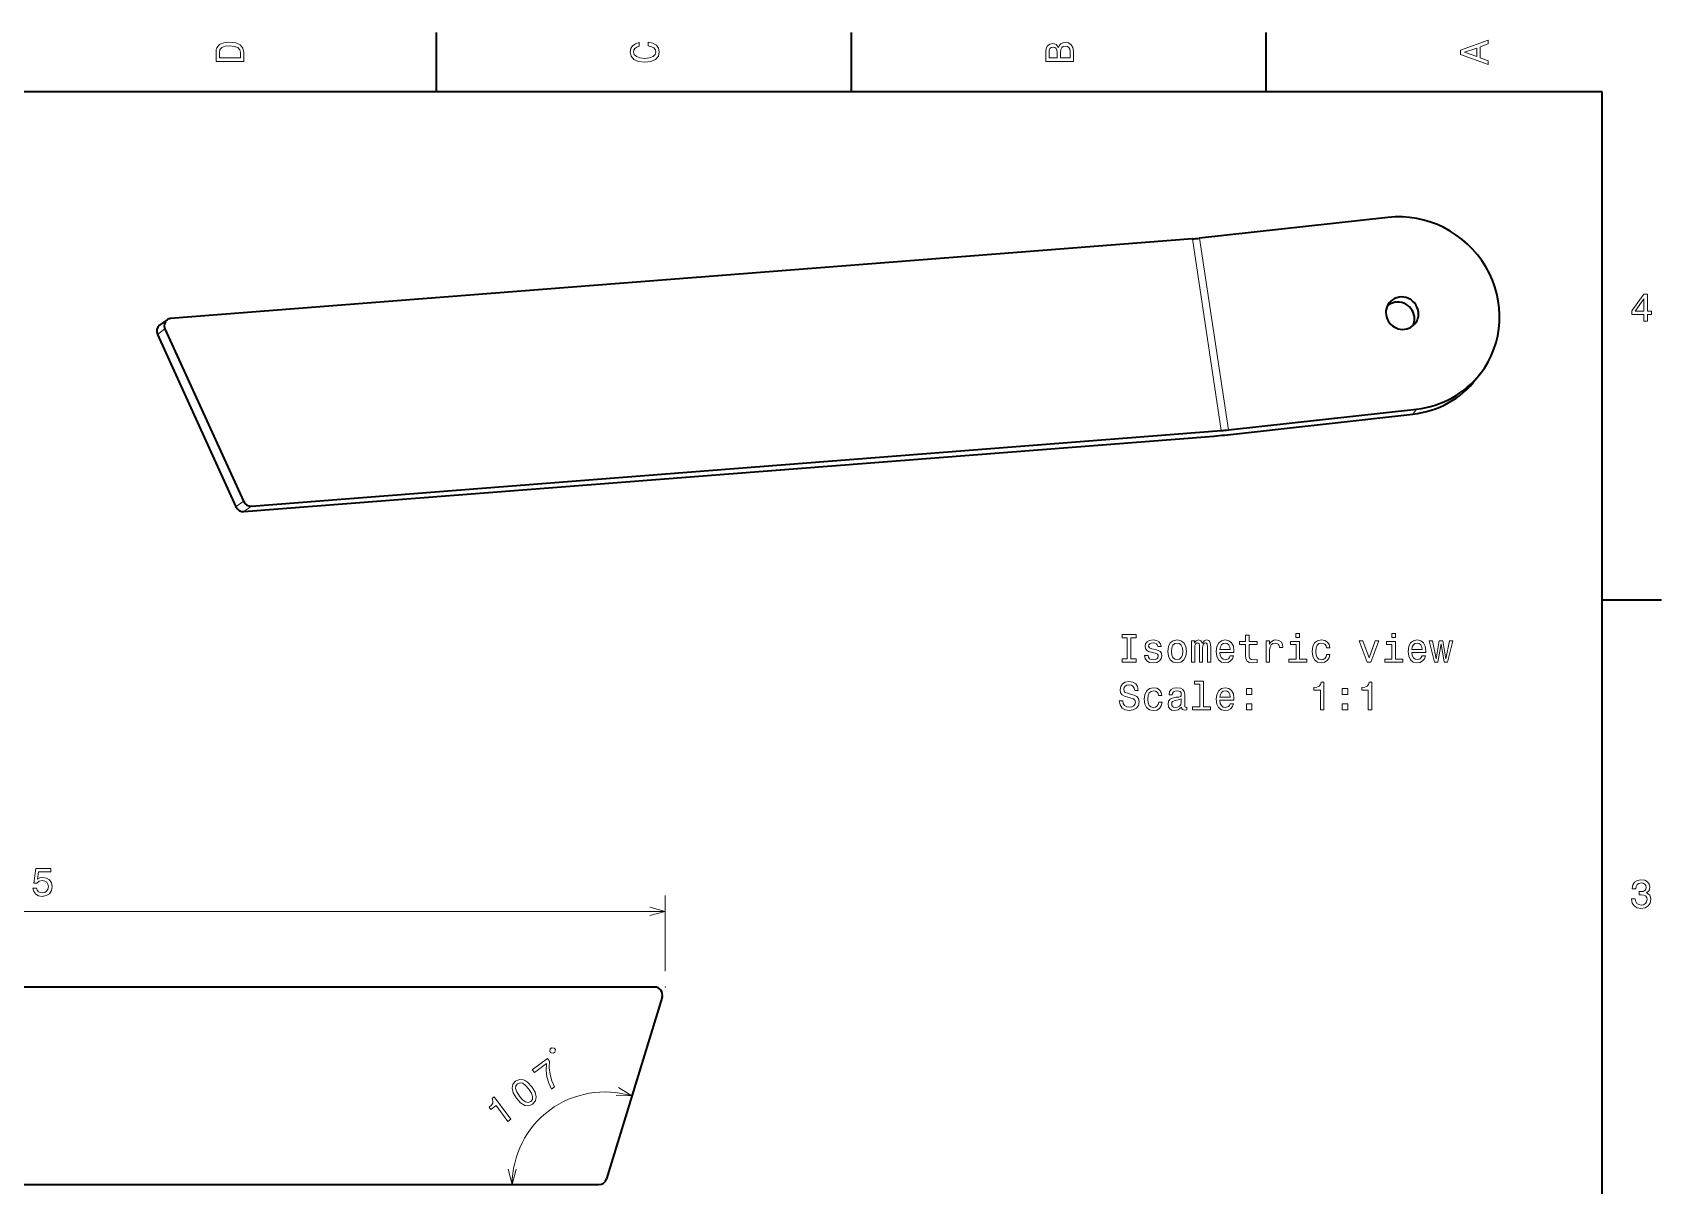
# Model space of a CAD drawing. Extents: x 0 to 420, y 0 to 297.
# Drawn here: x 211.4 to 417.5, y 148.6 to 294.5 of the extents above; entities that cross this region are included whole.
import ezdxf

# ---------------------------------------------------------------- set-up
doc = ezdxf.new("R2010")
doc.units = 0

msp = doc.modelspace()

# ---------------------------------------------------------------- linework, layer by layer
at = {"color": 7, "lineweight": 35, "ltscale": 0.1875}
for p, q in [((262.5, 287), (262.5, 294.5)), ((315, 287), (315, 294.5)), ((367.5, 287), (367.5, 294.5)), ((410, 222.699997), (417.5, 222.699997))]:
    msp.add_line(p, q, dxfattribs=at)
at = {"color": 7, "lineweight": 35}
for p, q in [((410, 287), (10, 287)), ((410, 10), (410, 287)), ((382.874695, 271.118225), (359.053772, 268.477203)), ((358.151154, 268.391693), (228.824677, 258.312012)), ((227.161896, 256.297882), (237.105255, 234.491135)), ((228.117676, 256.988037), (238.061005, 235.181305)), ((362.19873, 243.568878), (386.019653, 246.209915)), ((362.703186, 244.216278), (386.524109, 246.857315)), ((238.104218, 233.874237), (360.844788, 243.440613)), ((239.059967, 234.564392), (361.800568, 244.130768)), ((290.074463, 173.713226), (151.991486, 173.713226)), ((291.030762, 172.420868), (283.998962, 149.420853)), ((151.991486, 148.713226), (283.042664, 148.713226))]:
    msp.add_line(p, q, dxfattribs=at)
at = {"color": 7, "lineweight": 13}
for p, q in [((358.151154, 268.391693), (361.800568, 244.130768)), ((359.053772, 268.477203), (362.703186, 244.216278)), ((126.425873, 183.291077), (291.425873, 183.291077))]:
    msp.add_line(p, q, dxfattribs=at)
at = {"color": 7, "lineweight": 35, "ltscale": 0.029473}
msp.add_line((228.385254, 258.152313), (227.429474, 257.462128), dxfattribs=at)
at = {"color": 7, "lineweight": 13, "ltscale": 0.029473}
msp.add_line((227.161896, 256.297882), (228.117676, 256.988037), dxfattribs=at)
at = {"color": 7, "lineweight": 35, "ltscale": 0.020518}
msp.add_line((394.559235, 251.304443), (394.054779, 250.657043), dxfattribs=at)
at = {"color": 7, "lineweight": 13, "ltscale": 0.020518}
msp.add_line((386.019653, 246.209915), (386.524109, 246.857315), dxfattribs=at)
at = {"color": 7, "lineweight": 13, "ltscale": 0.029472}
for p, q in [((237.105255, 234.491135), (238.061005, 235.181305)), ((238.104218, 233.874237), (239.059967, 234.564392))]:
    msp.add_line(p, q, dxfattribs=at)
at = {"color": 7, "lineweight": 13, "ltscale": 0.239446}
msp.add_line((291.425873, 175.713226), (291.425873, 185.291077), dxfattribs=at)
at = {"color": 7, "lineweight": 13}
for points in [[(234.583206, 291.994965), (234.583206, 290.829987), (238.083206, 290.829987), (238.083206, 291.994965), (237.97226, 292.544678), (237.634354, 292.953186), (237.084641, 293.205353), (236.333206, 293.296112), (235.566635, 293.215424), (235.264038, 293.114563), (235.021973, 292.973358), (234.694153, 292.56485), (234.613464, 292.297546)], [(235.001801, 291.959656), (235.077438, 292.342957), (235.309433, 292.605194), (235.722977, 292.761536), (236.333206, 292.811951), (236.923264, 292.7565), (237.336807, 292.600159), (237.583923, 292.332855), (237.664612, 291.959656), (237.664612, 291.299011), (235.001801, 291.299011)], [(289.282074, 292.817017), (289.705688, 292.716156), (290.008301, 292.549713), (290.194885, 292.317719), (290.255402, 292.04541), (290.164642, 291.71759), (289.892303, 291.460388), (289.448486, 291.28891), (288.833221, 291.233429), (288.222992, 291.28891), (287.774139, 291.455353), (287.501801, 291.712555), (287.405975, 292.04541), (287.456421, 292.287476), (287.597626, 292.494232), (287.824585, 292.65564), (288.137268, 292.766571), (288.137268, 293.245697), (287.658142, 293.094391), (287.295044, 292.832153), (287.068085, 292.47406), (286.987396, 292.04541), (287.113495, 291.510803), (287.466492, 291.102325), (288.046478, 290.840057), (288.833221, 290.749298), (289.619965, 290.840057), (290.199951, 291.102325), (290.558014, 291.510803), (290.679047, 292.04541), (290.583221, 292.514404), (290.315918, 292.89267), (289.877167, 293.159943), (289.282074, 293.301147)], [(341.192017, 292.630402), (340.899506, 292.983429), (340.70282, 293.074219), (340.460754, 293.104462), (340.082489, 293.03891), (339.810181, 292.842224), (339.643738, 292.524506), (339.583221, 292.080688), (339.583221, 290.835022), (343.083221, 290.835022), (343.083221, 292.151306), (343.012604, 292.620331), (342.805847, 292.968292), (342.478027, 293.18515), (342.034241, 293.260803), (341.736694, 293.215424), (341.489563, 293.094391), (341.308014, 292.897705)], [(342.664642, 292.095825), (342.664642, 291.299011), (341.45929, 291.299011), (341.45929, 292.050446), (341.494598, 292.368164), (341.600525, 292.595093), (341.782074, 292.731262), (342.044312, 292.776672), (342.321686, 292.731262), (342.513336, 292.605194), (342.629333, 292.393372)], [(395.583221, 290.466858), (395.583221, 290.930847), (394.554413, 291.299011), (394.554413, 292.695984), (395.583221, 293.064117), (395.583221, 293.538177), (392.078186, 292.257202), (392.078186, 291.742798)], [(341.035675, 291.984863), (341.035675, 291.299011), (340.001801, 291.299011), (340.001801, 292.025208), (340.032074, 292.297546), (340.122833, 292.489197), (340.279175, 292.605194), (340.511169, 292.645538), (340.743164, 292.600159), (340.904541, 292.479126), (341.005402, 292.272339)], [(394.125732, 291.460388), (392.582489, 292), (394.125732, 292.539642)], [(415.277374, 257.966766), (415.731262, 257.966766), (415.731262, 258.834198), (416.23056, 258.834198), (416.23056, 259.237671), (415.731262, 259.237671), (415.731262, 261.391113), (415.272339, 261.391113), (413.739197, 259.278015), (413.739197, 258.834198), (415.277374, 258.834198)], [(414.162842, 259.237671), (415.277374, 260.806091), (415.277374, 259.237671)], [(349.906189, 215.257736), (349.260681, 215.257736), (349.260681, 214.834106), (351.015717, 214.834106), (351.015717, 215.257736), (350.370178, 215.257736), (350.370178, 217.910477), (351.015717, 217.910477), (351.015717, 218.334106), (349.260681, 218.334106), (349.260681, 217.910477), (349.906189, 217.910477)], [(353.456635, 216.412643), (353.027954, 216.513504), (352.710236, 216.629501), (352.60434, 216.866531), (352.634583, 217.032959), (352.740509, 217.153992), (352.911957, 217.229645), (353.159088, 217.259903), (353.396118, 217.229645), (353.582703, 217.138855), (353.703766, 217.002701), (353.754181, 216.821136), (354.187897, 216.821136), (354.187897, 216.831223), (354.112244, 217.159027), (353.905487, 217.416245), (353.582703, 217.577621), (353.159088, 217.638138), (352.730408, 217.577621), (352.417725, 217.411194), (352.221039, 217.164078), (352.160522, 216.851395), (352.205902, 216.548798), (352.347137, 216.33699), (352.579102, 216.185684), (352.917023, 216.079788), (353.411255, 215.95874), (353.713837, 215.832672), (353.794525, 215.731796), (353.824799, 215.580505), (353.779388, 215.393906), (353.658356, 215.252701), (353.46167, 215.161911), (353.199432, 215.131653), (352.922058, 215.161911), (352.720337, 215.267822), (352.584167, 215.439301), (352.528687, 215.676331), (352.100006, 215.676331), (352.170624, 215.272873), (352.37738, 214.980362), (352.7052, 214.803848), (353.159088, 214.738281), (353.633148, 214.803848), (353.98114, 214.980362), (354.192932, 215.262787), (354.268585, 215.630936), (354.213104, 215.948654), (354.056763, 216.165512), (353.799561, 216.306732)], [(355.035156, 216.185684), (355.115845, 215.570419), (355.347839, 215.116531), (355.716003, 214.834106), (356.210236, 214.738281), (356.699432, 214.834106), (357.067596, 215.111481), (357.299561, 215.565369), (357.385315, 216.185684), (357.299561, 216.800964), (357.067596, 217.259903), (356.699432, 217.537277), (356.210236, 217.638138), (355.716003, 217.537277), (355.347839, 217.254852), (355.115845, 216.800964)], [(355.489044, 216.190735), (355.534454, 216.644623), (355.675659, 216.972443), (355.902588, 217.174164), (356.210236, 217.244766), (356.512817, 217.174164), (356.739777, 216.977478), (356.880981, 216.644623), (356.931427, 216.190735), (356.880981, 215.731796), (356.739777, 215.398941), (356.512817, 215.19722), (356.210236, 215.131653), (355.902588, 215.19722), (355.675659, 215.398941), (355.534454, 215.731796)], [(358.025787, 214.834106), (358.434296, 214.834106), (358.434296, 216.644623), (358.459503, 216.916962), (358.535156, 217.113647), (358.651154, 217.229645), (358.80246, 217.275024), (358.923492, 217.23468), (359.004181, 217.13382), (359.044525, 216.962341), (359.059662, 216.735397), (359.059662, 214.834106), (359.442932, 214.834106), (359.442932, 216.644623), (359.46817, 216.911911), (359.543823, 217.108597), (359.664856, 217.229645), (359.816132, 217.275024), (359.937195, 217.23468), (360.017883, 217.13382), (360.068298, 216.735397), (360.068298, 214.834106), (360.476807, 214.834106), (360.476807, 216.705139), (360.451599, 217.093475), (360.370911, 217.391022), (360.209503, 217.572586), (359.947266, 217.638138), (359.639618, 217.537277), (359.402588, 217.244766), (359.216003, 217.532227), (358.90332, 217.638138), (358.615845, 217.537277), (358.419159, 217.254852), (358.419159, 217.542313), (358.025787, 217.542313)], [(361.626648, 216.059616), (363.401886, 216.059616), (363.406921, 216.266388), (363.326233, 216.846359), (363.10434, 217.280075), (362.751312, 217.542313), (362.282288, 217.638138), (361.823364, 217.537277), (361.470337, 217.254852), (361.243378, 216.795929), (361.162689, 216.190735), (361.238342, 215.570419), (361.465271, 215.116531), (361.813263, 214.834106), (362.267151, 214.738281), (362.660522, 214.803848), (362.983276, 214.975311), (363.220337, 215.24765), (363.356476, 215.610764), (362.917725, 215.610764), (362.826965, 215.409027), (362.695831, 215.257736), (362.322632, 215.136703), (362.035156, 215.192169), (361.818298, 215.368683), (361.677094, 215.656158), (361.626648, 216.044479)], [(361.626648, 216.432816), (361.682129, 216.780792), (361.818298, 217.037994), (362.025085, 217.194336), (362.297424, 217.249817), (362.564697, 217.194336), (362.771484, 217.037994), (362.897552, 216.780792), (362.942932, 216.432816)], [(364.869446, 217.073303), (364.869446, 215.716675), (364.899719, 215.277908), (365.040924, 214.975311), (365.323364, 214.798798), (365.80246, 214.738281), (366.326965, 214.763504), (366.326965, 215.14679), (365.943665, 215.116531), (365.595673, 215.156876), (365.409088, 215.282959), (365.3284, 215.494766), (365.313263, 215.792313), (365.313263, 217.073303), (366.326965, 217.073303), (366.326965, 217.451538), (365.313263, 217.451538), (365.313263, 218.243332), (364.869446, 218.243332), (364.869446, 217.451538), (364.102875, 217.451538), (364.102875, 217.073303)], [(367.476807, 214.834106), (367.920624, 214.834106), (367.920624, 216.38237), (367.966003, 216.755569), (368.102173, 217.022873), (368.324066, 217.18425), (368.621613, 217.239731), (368.843506, 217.204422), (369.009949, 217.103561), (369.110809, 216.932083), (369.146118, 216.700104), (369.594971, 216.700104), (369.534454, 217.108597), (369.368011, 217.401108), (369.090637, 217.577621), (368.712402, 217.638138), (368.4552, 217.597794), (368.233276, 217.496933), (368.036621, 217.325455), (367.880249, 217.093475), (367.880249, 217.542313), (367.476807, 217.542313)], [(371.703033, 215.207306), (371.703033, 217.451538), (370.563263, 217.451538), (370.563263, 217.073303), (371.259216, 217.073303), (371.259216, 215.207306), (370.35144, 215.207306), (370.35144, 214.834106), (372.620911, 214.834106), (372.620911, 215.207306)], [(371.71817, 218.455139), (371.249146, 218.455139), (371.249146, 217.950821), (371.71817, 217.950821)], [(375.107208, 216.644623), (375.545959, 216.644623), (375.4552, 217.04808), (375.238342, 217.365814), (374.900452, 217.5625), (374.46167, 217.638138), (373.977539, 217.537277), (373.609375, 217.254852), (373.37738, 216.795929), (373.296692, 216.180649), (373.372345, 215.570419), (373.599274, 215.116531), (373.957367, 214.834106), (374.446533, 214.738281), (374.88028, 214.813934), (375.21817, 215.025742), (375.450134, 215.358597), (375.551025, 215.802399), (375.12738, 215.802399), (375.051727, 215.519989), (374.910522, 215.308167), (374.708801, 215.177048), (374.46167, 215.136703), (374.154053, 215.202255), (373.932129, 215.403992), (373.795959, 215.731796), (373.75058, 216.19577), (373.795959, 216.649673), (373.937195, 216.977478), (374.164124, 217.179214), (374.46167, 217.249817), (374.723938, 217.204422), (374.920624, 217.088425), (375.051727, 216.89679)], [(380.266418, 214.834106), (380.735443, 214.834106), (381.723938, 217.542313), (381.264984, 217.542313), (380.503448, 215.358597), (379.726807, 217.542313), (379.262817, 217.542313)], [(383.847107, 215.207306), (383.847107, 217.451538), (382.707336, 217.451538), (382.707336, 217.073303), (383.40332, 217.073303), (383.40332, 215.207306), (382.495544, 215.207306), (382.495544, 214.834106), (384.764984, 214.834106), (384.764984, 215.207306)], [(383.862244, 218.455139), (383.393219, 218.455139), (383.393219, 217.950821), (383.862244, 217.950821)], [(385.914856, 216.059616), (387.690063, 216.059616), (387.695099, 216.266388), (387.61441, 216.846359), (387.392517, 217.280075), (387.03949, 217.542313), (386.570465, 217.638138), (386.111542, 217.537277), (385.758514, 217.254852), (385.531555, 216.795929), (385.450867, 216.190735), (385.52652, 215.570419), (385.753448, 215.116531), (386.10144, 214.834106), (386.555328, 214.738281), (386.9487, 214.803848), (387.271484, 214.975311), (387.508514, 215.24765), (387.644684, 215.610764), (387.205902, 215.610764), (387.115143, 215.409027), (386.984009, 215.257736), (386.610809, 215.136703), (386.323334, 215.192169), (386.106476, 215.368683), (385.965271, 215.656158), (385.914856, 216.044479)], [(385.914856, 216.432816), (385.970306, 216.780792), (386.106476, 217.037994), (386.313263, 217.194336), (386.585602, 217.249817), (386.852875, 217.194336), (387.059662, 217.037994), (387.18573, 216.780792), (387.23114, 216.432816)], [(389.203033, 214.834106), (389.606476, 217.13382), (390.009949, 214.834106), (390.433563, 214.834106), (391.099274, 217.542313), (390.670593, 217.542313), (390.221771, 215.242615), (389.823334, 217.542313), (389.384583, 217.542313), (388.986176, 215.242615), (388.537323, 217.542313), (388.113678, 217.542313), (388.779388, 214.834106)], [(349.34137, 209.942169), (348.882416, 209.942169), (348.983276, 209.407593), (349.235443, 209.014221), (349.623779, 208.777191), (350.148285, 208.691452), (350.667725, 208.772141), (351.056061, 208.994049), (351.303162, 209.342026), (351.393951, 209.800964), (351.318298, 210.214508), (351.106476, 210.481796), (350.76355, 210.65831), (350.304626, 210.789444), (349.911255, 210.885254), (349.654053, 210.996216), (349.507782, 211.157593), (349.462402, 211.40976), (349.507782, 211.636703), (349.638916, 211.808167), (349.840637, 211.924164), (350.118011, 211.964508), (350.400452, 211.914078), (350.622345, 211.777908), (350.768585, 211.550964), (350.839203, 211.243332), (351.298126, 211.243332), (351.298126, 211.253418), (351.217438, 211.727478), (350.980408, 212.080505), (350.607208, 212.302414), (350.102875, 212.378052), (349.648987, 212.302414), (349.295959, 212.090591), (349.069031, 211.762787), (348.988342, 211.339157), (349.053894, 210.960907), (349.245544, 210.703705), (349.548126, 210.532227), (349.96167, 210.401108), (350.370178, 210.28511), (350.677826, 210.174164), (350.86441, 210.012787), (350.929962, 209.750534), (350.869446, 209.483246), (350.713104, 209.281509), (350.476074, 209.155426), (350.168457, 209.115082), (349.8255, 209.170563), (349.563263, 209.33194), (349.39682, 209.594193)], [(359.084869, 212.03511), (359.084869, 209.160477), (358.172058, 209.160477), (358.172058, 208.787277), (360.436462, 208.787277), (360.436462, 209.160477), (359.528687, 209.160477), (359.528687, 212.40831), (358.388916, 212.40831), (358.388916, 212.03511)], [(353.855042, 210.597794), (354.293823, 210.597794), (354.203033, 211.001251), (353.986176, 211.318985), (353.648285, 211.515671), (353.209503, 211.591309), (352.725372, 211.490448), (352.357208, 211.208023), (352.125214, 210.7491), (352.044525, 210.13382), (352.120178, 209.52359), (352.347137, 209.069702), (352.7052, 208.787277), (353.194397, 208.691452), (353.628113, 208.767105), (353.966003, 208.978912), (354.197998, 209.311768), (354.298859, 209.755569), (353.875214, 209.755569), (353.799561, 209.47316), (353.658356, 209.261337), (353.456635, 209.130219), (353.209503, 209.089874), (352.901886, 209.155426), (352.679962, 209.357162), (352.543823, 209.684967), (352.498413, 210.148956), (352.543823, 210.602844), (352.685028, 210.930649), (352.911957, 211.132385), (353.209503, 211.202988), (353.471771, 211.157593), (353.668457, 211.041595), (353.799561, 210.84996)], [(356.775085, 209.140305), (356.775085, 209.125168), (356.800293, 208.953705), (356.875946, 208.832672), (357.193665, 208.736847), (357.440796, 208.777191), (357.440796, 209.120132), (357.334869, 209.104996), (357.193665, 209.170563), (357.168457, 209.372299), (357.168457, 210.774307), (357.107941, 211.132385), (356.931427, 211.384537), (356.623779, 211.535843), (356.190063, 211.591309), (355.766418, 211.530792), (355.453766, 211.359329), (355.25708, 211.092026), (355.191498, 210.739014), (355.191498, 210.70874), (355.589905, 210.70874), (355.625214, 210.920563), (355.736176, 211.071854), (355.917725, 211.162643), (356.174927, 211.197937), (356.422058, 211.172729), (356.598572, 211.097076), (356.704468, 210.965958), (356.739777, 210.784393), (356.719604, 210.572586), (356.638916, 210.466675), (356.437195, 210.416245), (356.058929, 210.3759), (355.625214, 210.28511), (355.317596, 210.123734), (355.136017, 209.871567), (355.080566, 209.498367), (355.130981, 209.165512), (355.287323, 208.918396), (355.53949, 208.762054), (355.887482, 208.706589), (356.356476, 208.8125)], [(361.626648, 210.012787), (363.401886, 210.012787), (363.406921, 210.219559), (363.326233, 210.79953), (363.10434, 211.233246), (362.751312, 211.495483), (362.282288, 211.591309), (361.823364, 211.490448), (361.470337, 211.208023), (361.243378, 210.7491), (361.162689, 210.143906), (361.238342, 209.52359), (361.465271, 209.069702), (361.813263, 208.787277), (362.267151, 208.691452), (362.660522, 208.757019), (362.983276, 208.928482), (363.220337, 209.200821), (363.356476, 209.563934), (362.917725, 209.563934), (362.826965, 209.362198), (362.695831, 209.210907), (362.322632, 209.089874), (362.035156, 209.14534), (361.818298, 209.321854), (361.677094, 209.609329), (361.626648, 209.99765)], [(361.626648, 210.385986), (361.682129, 210.733963), (361.818298, 210.991165), (362.025085, 211.147507), (362.297424, 211.202988), (362.564697, 211.147507), (362.771484, 210.991165), (362.897552, 210.733963), (362.942932, 210.385986)], [(364.970337, 210.744049), (365.66629, 210.744049), (365.66629, 211.495483), (364.970337, 211.495483)], [(374.335602, 208.787277), (374.794525, 208.787277), (374.794525, 212.3125), (374.451599, 212.3125), (374.360809, 212.004852), (374.17926, 211.79808), (373.901886, 211.677048), (373.518585, 211.636703), (373.518585, 211.278625), (374.335602, 211.278625)], [(377.11441, 210.744049), (377.810364, 210.744049), (377.810364, 211.495483), (377.11441, 211.495483)], [(380.407654, 208.787277), (380.866577, 208.787277), (380.866577, 212.3125), (380.523621, 212.3125), (380.432861, 212.004852), (380.251312, 211.79808), (379.973938, 211.677048), (379.590637, 211.636703), (379.590637, 211.278625), (380.407654, 211.278625)], [(356.72464, 209.735397), (356.664124, 209.47316), (356.502747, 209.271423), (356.260681, 209.140305), (355.963104, 209.09491), (355.771484, 209.120132), (355.635315, 209.200821), (355.549561, 209.342026), (355.524353, 209.538712), (355.544525, 209.715225), (355.625214, 209.841309), (355.947998, 209.982529), (356.356476, 210.043045), (356.72464, 210.164078)], [(364.970337, 208.787277), (365.66629, 208.787277), (365.66629, 209.538712), (364.970337, 209.538712)], [(377.11441, 208.787277), (377.810364, 208.787277), (377.810364, 209.538712), (377.11441, 209.538712)], [(211.411179, 186.203903), (211.522125, 185.790359), (211.769241, 185.46759), (212.132355, 185.265869), (212.596344, 185.190216), (213.105698, 185.280991), (213.50412, 185.528107), (213.756287, 185.921478), (213.852097, 186.425812), (213.766357, 186.894821), (213.524292, 187.26297), (213.146057, 187.500015), (212.65686, 187.585754), (212.27861, 187.525223), (211.986115, 187.358795), (212.127319, 188.30188), (213.660461, 188.30188), (213.660461, 188.715424), (211.789429, 188.715424), (211.512039, 186.859528), (211.915497, 186.859528), (212.208008, 187.096558), (212.581207, 187.182281), (212.903976, 187.126816), (213.151093, 186.965424), (213.307434, 186.718307), (213.362915, 186.400589), (213.307434, 186.082855), (213.146057, 185.835754), (212.898926, 185.679413), (212.581207, 185.623932), (212.313919, 185.659241), (212.107147, 185.775223), (211.955841, 185.956787), (211.880203, 186.203903)], [(413.729126, 184.866226), (413.729126, 184.830917), (413.809814, 184.346771), (414.046844, 183.983658), (414.420044, 183.751663), (414.914276, 183.665939), (415.438782, 183.751663), (415.832153, 183.973572), (416.08429, 184.326599), (416.175079, 184.780487), (416.134735, 185.078033), (416.023773, 185.320114), (415.842224, 185.506714), (415.600159, 185.642883), (415.927948, 185.915222), (416.043945, 186.348938), (415.968292, 186.74231), (415.751434, 187.039856), (415.398407, 187.226456), (414.914276, 187.292023), (414.460388, 187.211319), (414.112396, 186.989426), (413.885468, 186.636398), (413.809814, 186.167374), (413.809814, 186.13208), (414.258636, 186.13208), (414.299011, 186.454834), (414.430115, 186.686829), (414.641937, 186.828033), (414.939484, 186.878479), (415.201721, 186.83812), (415.393372, 186.732224), (415.509369, 186.560745), (415.554749, 186.328766), (415.509369, 186.081635), (415.388336, 185.915222), (415.176514, 185.814346), (414.889069, 185.784088), (414.692383, 185.789139), (414.692383, 185.390717), (414.939484, 185.400803), (415.257202, 185.355423), (415.494232, 185.234375), (415.635468, 185.037689), (415.685883, 184.780487), (415.630402, 184.487976), (415.484161, 184.271118), (415.252167, 184.134949), (414.944519, 184.089569), (414.626801, 184.139999), (414.394806, 184.29129), (414.248566, 184.533371), (414.193085, 184.866226)], [(277.291962, 165.337082), (277.479553, 165.475876), (277.52832, 165.802231), (277.389526, 165.989792), (277.063171, 166.038574), (276.87561, 165.89978), (276.826813, 165.573425), (276.965607, 165.385849)], [(277.027374, 160.787277), (277.436829, 161.090256), (277.075653, 161.85817), (276.848816, 162.656479), (276.752258, 163.482193), (276.784058, 164.34642), (276.535095, 164.682907), (274.605377, 163.25499), (274.878357, 162.886063), (276.418884, 164.026001), (276.37793, 163.148727), (276.464417, 162.328125), (276.67926, 161.546021)], [(272.593689, 159.633347), (273.125488, 159.041855), (273.652008, 158.72879), (274.160034, 158.678116), (274.647644, 158.900909), (274.999237, 159.299072), (275.099304, 159.799728), (274.949799, 160.391785), (274.543701, 161.076263), (274.010864, 161.66069), (273.747833, 161.855042), (273.485382, 161.980804), (272.977356, 162.031494), (272.490784, 161.81575), (272.138153, 161.410522), (272.041107, 160.905807), (272.186523, 160.310776)], [(272.98288, 159.921326), (272.652344, 160.435867), (272.492706, 160.863556), (272.522156, 161.205307), (272.739777, 161.479263), (273.06134, 161.604279), (273.396759, 161.532516), (273.759094, 161.254822), (274.15451, 160.788269), (274.488037, 160.269684), (274.647675, 159.841995), (274.618256, 159.500244), (274.401672, 159.233337), (274.079041, 159.101257), (273.743652, 159.173035), (273.381287, 159.450729)], [(271.511475, 156.705719), (271.880371, 156.978699), (269.783508, 159.812469), (269.507813, 159.608475), (269.617859, 159.30719), (269.59491, 159.032974), (269.443909, 158.770691), (269.159821, 158.510269), (269.372803, 158.222443), (270.029541, 158.708405)]]:
    msp.add_lwpolyline(points, close=True, dxfattribs=at)
for points in [[(289.494019, 182.773438), (291.425873, 183.291077), (289.494019, 183.808716)], [(285.211578, 159.99472), (287.210358, 159.924927), (285.514282, 160.984756)], [(271.541016, 150.645081), (272.058624, 148.713226), (272.576263, 150.645081)]]:
    msp.add_lwpolyline(points, dxfattribs=at)
at = {"color": 7, "lineweight": 35}
for centre, start, end in [((290.074463, 172.713226), 343.000001, 90.000003), ((283.042664, 149.713226), 269.999997, 343.000001)]:
    msp.add_arc(centre, 1, start, end, dxfattribs=at)
at = {"color": 7, "lineweight": 13}
msp.add_arc((283.782593, 148.713226), 11.723971, 73.000003, 180.000009, dxfattribs=at)
at = {"color": 7, "lineweight": 35}
for centre, major_axis, ratio, start_param, end_param in [((384.699402, 258.987762), (-9.860107, 7.682983), 0.961849, 3.1415566089, 5.5041837491), ((360.062683, 269.772003), (5.933228, 0.892487), 0.192208, 4.3556022892, 4.5126819218), ((384.699402, 258.987762), (-1.656494, 1.290741), 0.961849, 0.00004086, 3.1416335136), ((384.194946, 258.340363), (-1.656494, 1.290741), 0.961849, 3.9333874223, 6.0786285601), ((384.699402, 258.987762), (-1.656494, 1.290741), 0.961849, 3.9333874223, 6.2832261672), ((228.970673, 257.341553), (-0.585449, 0.81073), 0.919552, 6.2831712326, 7.639606801), ((228.970673, 257.341553), (-0.585449, 0.81073), 0.919552, 5.7721045014, 6.2831712326), ((384.194946, 258.340363), (-1.656494, 1.290741), 0.961849, 3.3461824683, 3.9333874223), ((384.699402, 258.987762), (-1.656494, 1.290741), 0.961849, 3.1416335136, 3.9333874223), ((228.014893, 256.651398), (-0.585449, 0.81073), 0.919552, 6.2831712326, 7.639606801), ((384.194946, 258.340363), (-9.860107, 7.682983), 0.961849, 2.3625910955, 3.1415566089), ((384.699402, 258.987762), (-9.860107, 7.682983), 0.961849, 2.3625910955, 3.1415566089), ((363.712097, 245.511093), (8.899902, 1.338745), 0.192208, 4.3556022892, 4.5126819218), ((363.712097, 245.511093), (5.933228, 0.892487), 0.192208, 4.3556022892, 4.5126819218), ((238.914001, 235.534836), (-0.585449, 0.81073), 0.919552, 1.3564214938, 2.6305118478), ((237.958221, 234.844666), (-0.585449, 0.81073), 0.919552, 1.3564214938, 2.6305118478)]:
    msp.add_ellipse(centre, major_axis=major_axis, ratio=ratio, start_param=start_param, end_param=end_param, dxfattribs=at)
at = {"color": 7, "lineweight": 5}
msp.add_point((291.425873, 173.713226), dxfattribs=at)

doc.saveas('drawing.dxf')
